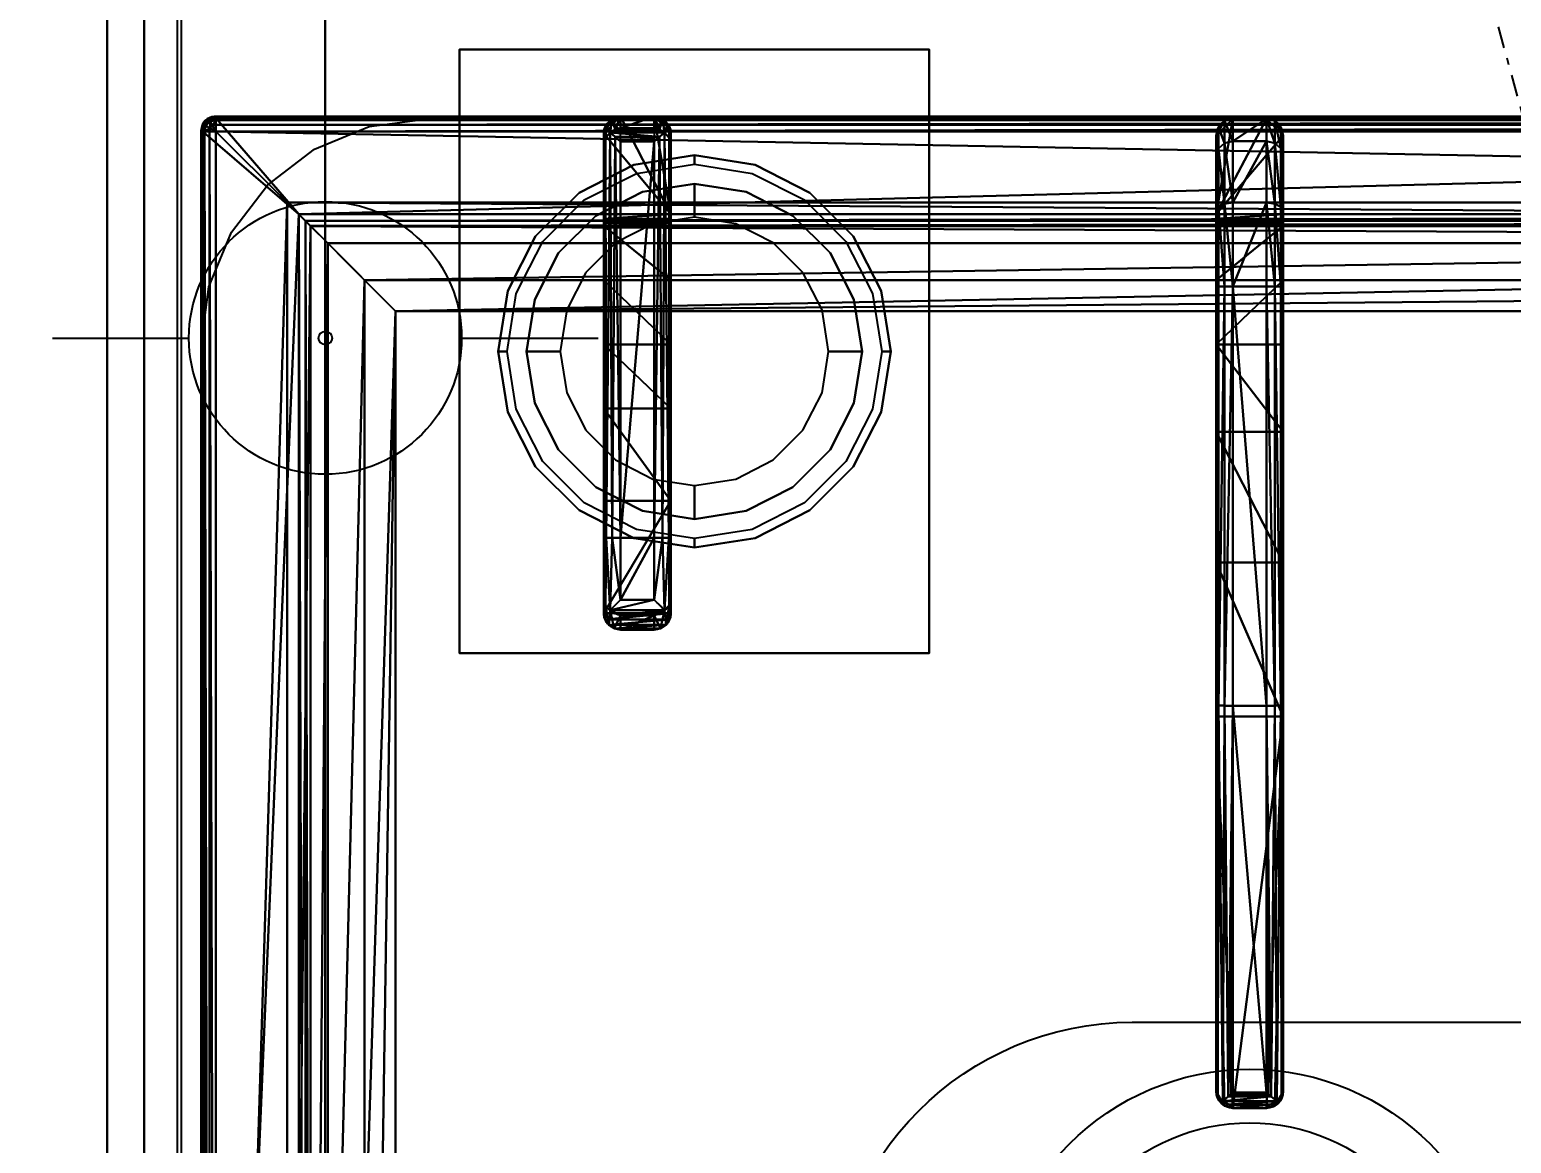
# Model space of a CAD drawing. Header units: millimetres. Extents: x 45 to 25350, y 77 to 5059.
# Drawn here: x 22155.79 to 22177.87, y 3961.79 to 3978.39 of the extents above; entities that cross this region are included whole.
import ezdxf

# ---------------------------------------------------------------- set-up
doc = ezdxf.new("R2010")
doc.units = ezdxf.units.MM
doc.header["$LTSCALE"] = 5
doc.linetypes.add('TRATTO-PUNTO', pattern=[1, 0.5, -0.25, 0, -0.25])
for name, color, linetype in [('200-EquipBlack-3d', 250, 'Continuous'), ('200-EquipInternal-2d', 252, 'Continuous'), ('200-EquipSteel-3d', 9, 'Continuous'), ('250-Gas-2D', 50, 'Continuous')]:
    doc.layers.add(name, color=color, linetype=linetype)
doc.layers.add('200-InsPoint-3D', color=3, linetype='Continuous', plot=False)
doc.styles.add('SIMPLEX', font='simplex')

# ---------------------------------------------------------------- blocks, each defined once
blk = doc.blocks.new('ELECTROLUX-MC7-BODY1200X250')
at = {"layer": '200-EquipInternal-2d'}
blk.add_line((0, -80), (1200, -80), dxfattribs=at)
at = {"layer": '200-EquipSteel-3d'}
for points in [[(0, -102, 724), (0, -2, 724), (1200, -2, 724), (1200, -102, 724)], [(0, -69.5, 915), (0, -4.5, 915), (1200, -4.5, 915), (1200, -69.5, 915)], [(0, -75, 905.7), (0, -75, 909.5), (1200, -75, 909.5), (1200, -75, 905.7)], [(0, -655, 650), (0, -102, 650), (1200, -102, 650), (1200, -655, 650)], [(0, -102, 650), (1200, -102, 650), (1200, -102, 724), (0, -102, 724)]]:
    blk.add_3dface(points, dxfattribs=at)
for points, invisible_edges in [([(0, -71.6, 914.58), (0, -69.5, 915), (1200, -69.5, 915), (1200, -71.6, 914.58)], 8), ([(0, -73.39, 913.39), (0, -71.6, 914.58), (1200, -71.6, 914.58), (1200, -73.39, 913.39)], 10), ([(0, -74.58, 911.6), (0, -73.39, 913.39), (1200, -73.39, 913.39), (1200, -74.58, 911.6)], 10), ([(0, -75, 909.5), (0, -74.58, 911.6), (1200, -74.58, 911.6), (1200, -75, 909.5)], 2), ([(0, -75.45, 903.59), (0, -75, 905.7), (1200, -75, 905.7), (1200, -75.45, 903.59)], 8), ([(0, -76.64, 901.78), (0, -75.45, 903.59), (1200, -75.45, 903.59), (1200, -76.64, 901.78)], 10), ([(0, -78.4, 900.53), (0, -76.64, 901.78), (1200, -76.64, 901.78), (1200, -78.4, 900.53)], 10), ([(0, -80.5, 900), (0, -78.4, 900.53), (1200, -78.4, 900.53), (1200, -80.5, 900)], 2)]:
    blk.add_3dface(points, dxfattribs=dict(at, invisible_edges=invisible_edges))
blk = doc.blocks.new('ELECTROLUX-MC-BURNER6')
at = {"layer": '200-EquipInternal-2d'}
for radius in [38, 30]:
    blk.add_circle((0, 0), radius, dxfattribs=at)
blk = doc.blocks.new('ELECTROLUX-MC7-TOPFYERBRURNERS6')
at = {"layer": '200-EquipInternal-2d'}
for p, q in [((822, -83.5), (1178, -83.5)), ((1180, -651.5), (1180, -85.5)), ((1105.96, -143.5), (1108.09, -143.5)), ((1117.24, -143.5), (1108.09, -143.5)), ((1177.53, -143.5), (1117.24, -143.5)), ((1103.52, -146), (1103.52, -151)), ((1105.63, -146), (1103.52, -146)), ((1105.63, -151), (1105.63, -146)), ((1107.98, -146), (1107.98, -151)), ((1107.98, -146), (1117.19, -146)), ((1117.19, -146), (1178, -146)), ((1117.19, -151), (1117.19, -146)), ((1178, -151), (1178, -146)), ((1180, -151), (1180, -146)), ((1180, -151), (1180, -146)), ((1103.52, -151), (1105.63, -151)), ((1117.19, -151), (1107.98, -151)), ((1178, -151), (1117.19, -151)), ((1108.09, -153.5), (1105.96, -153.5)), ((1108.09, -153.5), (1117.24, -153.5)), ((1117.24, -153.5), (1177.53, -153.5)), ((1034.69, -234.75), (1035.11, -234.75)), ((1035.11, -234.75), (1092.24, -234.75)), ((1092.24, -234.75), (1154.69, -234.75)), ((1154.69, -237.25), (1154.69, -234.75)), ((1154.69, -234.75), (1177.19, -234.75)), ((1032.19, -237.25), (1032.19, -242.25)), ((1032.64, -237.25), (1032.19, -237.25)), ((1032.64, -237.25), (1032.64, -242.25)), ((1032.73, -236.66), (1032.73, -242.84)), ((1034.54, -237.25), (1034.54, -242.25)), ((1092.19, -237.25), (1034.54, -237.25)), ((1092.19, -237.25), (1092.19, -242.25)), ((1154.69, -237.25), (1092.19, -237.25)), ((1154.69, -237.25), (1154.69, -242.25)), ((1179.69, -237.25), (1154.69, -237.25)), ((1179.69, -237.25), (1179.69, -242.25)), ((1032.19, -242.25), (1032.64, -242.25)), ((1034.54, -242.25), (1092.19, -242.25)), ((1092.19, -242.25), (1154.69, -242.25)), ((1154.69, -244.75), (1154.69, -242.25)), ((1154.69, -242.25), (1179.69, -242.25)), ((1035.11, -244.75), (1034.69, -244.75)), ((1092.24, -244.75), (1035.11, -244.75)), ((1154.69, -244.75), (1092.24, -244.75)), ((1177.19, -244.75), (1154.69, -244.75))]:
    blk.add_line(p, q, dxfattribs=at)
blk.add_lwpolyline([(1151.02, -112.48), (848.98, -112.48), (848.98, -624.52), (1151.02, -624.52)], close=True, dxfattribs=at)
blk.add_lwpolyline([(955, -353.5), (955, -222.25, -1), (1045, -222.25), (1045, -353.5)], format="xyb", dxfattribs=at)
for centre, radius, start, end in [((1178, -85.5), 2, 0, 90), ((1177.19, -237.25), 2.5, 0, 90), ((1177.19, -242.25), 2.5, 270, 0)]:
    blk.add_arc(centre, radius, start, end, dxfattribs=at)
at = {"layer": '200-EquipInternal-2d', "extrusion": (0, 0, -1)}
for centre, major_axis, ratio, start_param, end_param in [((1108.09, -146), (0, 2.5), 0.84544, -0.894481, 0), ((1117.24, -146), (0, 2.5), 0.02182, 4.712389, 6.283185), ((1177.53, -146), (0, 2.5), 0.948965, 0, 0.895145), ((1108.09, -146), (1.92, 1.92), 0.8391, 4.014257, 4.690572), ((1108.09, -146), (-2.5, 2.5), 0.02182, 4.734206, 5.410521), ((1108.09, -151), (-1.92, 1.92), 0.8391, 4.734206, 5.410521), ((1108.09, -151), (2.5, 2.5), 0.02182, 4.014257, 4.690572), ((1117.24, -151), (0, 2.5), 0.02182, 3.141593, 4.712389), ((1108.09, -151), (0, 2.5), 0.84544, 3.141593, 4.036074), ((1177.53, -151), (0, 2.5), 0.948965, 2.246448, 3.141593), ((1034.69, -237.25), (-2.5, 0), 0.99863, 0, 1.570796), ((1035.11, -237.25), (0, 2.5), 0.951091, -0.914364, 0), ((1092.24, -237.25), (0, 2.5), 0.02182, -1.570796, 0), ((1036.11, -237.25), (3.47, 0), 0.720185, 3.141593, 3.380139), ((1034.69, -242.25), (-2.5, 0), 0.99863, 4.712389, 6.283185), ((1036.11, -242.25), (-3.47, 0), 0.720185, -0.238546, 0), ((1092.24, -242.25), (0, 2.5), 0.02182, 3.141593, 4.712389), ((1035.11, -242.25), (0, 2.5), 0.951091, 3.141593, 4.055957)]:
    blk.add_ellipse(centre, major_axis=major_axis, ratio=ratio, start_param=start_param, end_param=end_param, dxfattribs=at)
at = {"layer": '200-EquipInternal-2d'}
for points, knots in [([(1103.52, -146), (1103.52, -145.84), (1103.54, -145.68), (1103.6, -145.36), (1103.65, -145.2), (1103.77, -144.89), (1103.85, -144.74), (1104.03, -144.47), (1104.13, -144.34), (1104.35, -144.12), (1104.47, -144.02), (1104.74, -143.83), (1104.88, -143.75), (1105.18, -143.63), (1105.34, -143.58), (1105.65, -143.51), (1105.81, -143.5), (1105.96, -143.5)], [15.096253, 15.096253, 15.096253, 15.096253, 15.567018, 15.567018, 16.037783, 16.037783, 16.508548, 16.508548, 16.979314, 16.979314, 17.45135, 17.45135, 17.923386, 17.923386, 18.395422, 18.395422, 18.867458, 18.867458, 18.867458, 18.867458]), ([(1178, -146), (1178.13, -145.86), (1178.26, -145.71), (1178.53, -145.41), (1178.67, -145.25), (1179.01, -144.87), (1179.21, -144.64), (1179.38, -144.44)], [0, 0, 0, 0, 0.576945, 0.576945, 1.153889, 1.153889, 2.068716, 2.068716, 2.068716, 2.068716]), ([(1179.38, -144.44), (1179.55, -144.64), (1179.69, -144.87), (1179.86, -145.25), (1179.91, -145.41), (1179.97, -145.71), (1179.99, -145.86), (1180, -146)], [11.858599, 11.858599, 11.858599, 11.858599, 12.773425, 12.773425, 13.35037, 13.35037, 13.927314, 13.927314, 13.927314, 13.927314]), ([(1105.96, -153.5), (1105.81, -153.5), (1105.65, -153.49), (1105.34, -153.42), (1105.18, -153.37), (1104.88, -153.25), (1104.74, -153.17), (1104.47, -152.98), (1104.35, -152.88), (1104.13, -152.66), (1104.03, -152.53), (1103.85, -152.26), (1103.77, -152.11), (1103.65, -151.8), (1103.6, -151.64), (1103.54, -151.32), (1103.52, -151.16), (1103.52, -151)], [3.776921, 3.776921, 3.776921, 3.776921, 4.248957, 4.248957, 4.720993, 4.720993, 5.193029, 5.193029, 5.665065, 5.665065, 6.135831, 6.135831, 6.606596, 6.606596, 7.077361, 7.077361, 7.548126, 7.548126, 7.548126, 7.548126]), ([(1179.38, -152.56), (1179.21, -152.36), (1179.01, -152.13), (1178.67, -151.75), (1178.53, -151.59), (1178.26, -151.29), (1178.13, -151.14), (1178, -151)], [11.858599, 11.858599, 11.858599, 11.858599, 12.773425, 12.773425, 13.35037, 13.35037, 13.927314, 13.927314, 13.927314, 13.927314]), ([(1180, -151), (1179.99, -151.14), (1179.97, -151.29), (1179.91, -151.59), (1179.86, -151.75), (1179.69, -152.13), (1179.55, -152.36), (1179.38, -152.56)], [0, 0, 0, 0, 0.576945, 0.576945, 1.153889, 1.153889, 2.068716, 2.068716, 2.068716, 2.068716]), ([(1033.22, -235.72), (1033.07, -235.92), (1032.94, -236.13), (1032.8, -236.45), (1032.76, -236.56), (1032.73, -236.66)], [11.917214, 11.917214, 11.917214, 11.917214, 12.775852, 12.775852, 13.165698, 13.165698, 13.165698, 13.165698]), ([(1034.54, -237.25), (1034.54, -237.25), (1034.54, -237.25), (1034.54, -237.25), (1034.54, -237.25), (1034.54, -237.25), (1034.54, -237.25), (1034.54, -237.24), (1034.54, -237.24), (1034.54, -237.24), (1034.53, -237.24), (1034.53, -237.23), (1034.53, -237.23), (1034.51, -237.21), (1034.5, -237.2), (1034.48, -237.18), (1034.46, -237.16), (1034.41, -237.09), (1034.37, -237.05), (1034.25, -236.91), (1034.15, -236.81), (1033.97, -236.6), (1033.87, -236.49), (1033.68, -236.27), (1033.59, -236.16), (1033.41, -235.94), (1033.31, -235.83), (1033.22, -235.72)], [8.18857, 8.18857, 8.18857, 8.18857, 8.190334, 8.190334, 8.192098, 8.192098, 8.195626, 8.195626, 8.202682, 8.202682, 8.216794, 8.216794, 8.245018, 8.245018, 8.301466, 8.301466, 8.414361, 8.414361, 8.640152, 8.640152, 9.091733, 9.091733, 9.543315, 9.543315, 9.994896, 9.994896, 10.458359, 10.458359, 10.458359, 10.458359]), ([(1032.73, -242.84), (1032.76, -242.94), (1032.8, -243.04), (1032.94, -243.37), (1033.07, -243.58), (1033.22, -243.78)], [0.764042, 0.764042, 0.764042, 0.764042, 1.153889, 1.153889, 2.012527, 2.012527, 2.012527, 2.012527]), ([(1033.22, -243.78), (1033.31, -243.67), (1033.41, -243.56), (1033.59, -243.34), (1033.68, -243.23), (1033.87, -243.01), (1033.97, -242.9), (1034.15, -242.69), (1034.25, -242.59), (1034.37, -242.45), (1034.41, -242.4), (1034.46, -242.34), (1034.48, -242.32), (1034.5, -242.3), (1034.51, -242.29), (1034.53, -242.27), (1034.53, -242.27), (1034.53, -242.26), (1034.54, -242.26), (1034.54, -242.26), (1034.54, -242.26), (1034.54, -242.25), (1034.54, -242.25), (1034.54, -242.25), (1034.54, -242.25), (1034.54, -242.25), (1034.54, -242.25), (1034.54, -242.25)], [5.918265, 5.918265, 5.918265, 5.918265, 6.381728, 6.381728, 6.833309, 6.833309, 7.284891, 7.284891, 7.736472, 7.736472, 7.962263, 7.962263, 8.075158, 8.075158, 8.131606, 8.131606, 8.15983, 8.15983, 8.173942, 8.173942, 8.180998, 8.180998, 8.184526, 8.184526, 8.18629, 8.18629, 8.188054, 8.188054, 8.188054, 8.188054])]:
    blk.add_open_spline(points, degree=3, knots=knots, dxfattribs=at)
at = {"layer": '200-EquipSteel-3d'}
for points, invisible_edges in [([(800, -80.5, 900), (854.11, -83.5, 900), (1145.9, -83.5, 900), (1200, -80.5, 900)], 5), ([(1145.9, -83.5, 900), (1154.63, -84.65, 900), (1200, -80.5, 900)], 10), ([(1154.63, -84.65, 900), (1162.78, -88.02, 900), (1200, -80.5, 900)], 10), ([(1162.78, -88.02, 900), (1169.77, -93.39, 900), (1200, -80.5, 900)], 10), ([(1169.77, -93.39, 900), (1175.14, -100.38, 900), (1200, -80.5, 900)], 10), ([(1175.14, -100.38, 900), (1178.51, -108.53, 900), (1200, -80.5, 900)], 10), ([(1178.51, -108.53, 900), (1179.66, -117.26, 900), (1200, -80.5, 900)], 10), ([(1200, -80.5, 900), (1179.66, -117.26, 900), (1179.66, -619.74, 900), (1200, -655, 900)], 5)]:
    blk.add_3dface(points, dxfattribs=dict(at, invisible_edges=invisible_edges))
at = {"layer": '200-EquipBlack-3d'}
mesh = blk.add_polyface(dxfattribs=at)
corners = [(1179.78, -85.71, 904.1), (1180, -85.5, 900), (1179.52, -84.72, 904.14), (1179.73, -84.5, 900), (1178, -83.5, 900), (1178.78, -83.98, 904.14), (1179, -83.77, 900), (1177.79, -83.72, 904.1), (1179.48, -85.71, 905.06), (1179.29, -84.85, 905), (1178.65, -85.21, 905.73), (1178.76, -85.71, 905.75), (1178.65, -84.21, 905), (1177.79, -84.02, 905.06), (1178.29, -84.85, 905.73), (1177.79, -84.74, 905.75), (1177.79, -85.71, 906), (822.21, -85.71, 906), (822.21, -84.74, 905.75), (822.21, -84.02, 905.06), (822.21, -83.72, 904.1), (822, -83.5, 900), (1165.45, -638.95, 900), (822, -653.5, 900), (834.55, -638.95, 900), (1165.45, -98.05, 900), (1180, -651.5, 900), (834.55, -98.05, 900), (820, -85.5, 900), (821, -83.77, 900), (1179.73, -652.5, 900), (1179, -653.23, 900), (1178, -653.5, 900), (820, -651.5, 900), (820.27, -652.5, 900), (821, -653.23, 900), (820.27, -84.5, 900), (821.22, -83.98, 904.14), (820.48, -84.72, 904.14), (820.22, -85.71, 904.1), (821.35, -84.21, 905), (821.71, -84.85, 905.73), (820.71, -84.85, 905), (820.52, -85.71, 905.06), (821.35, -85.21, 905.73), (821.24, -85.71, 905.75), (822.21, -651.29, 906), (821.24, -651.29, 905.75), (820.52, -651.29, 905.06), (820.22, -651.29, 904.1), (820.48, -652.28, 904.14), (821.22, -653.02, 904.14), (822.21, -653.28, 904.1), (820.71, -652.15, 905), (821.35, -651.79, 905.73), (821.35, -652.79, 905), (822.21, -652.98, 905.06), (821.71, -652.15, 905.73), (822.21, -652.26, 905.75), (835.55, -637.95, 899.73), (835.55, -99.05, 899.73), (836.28, -99.78, 899), (836.28, -637.22, 899), (838.88, -634.62, 902.5), (838.88, -102.38, 902.5), (836.31, -637.19, 905.06), (836.31, -99.81, 905.06), (832.81, -96.31, 906), (832.81, -640.69, 906), (848.98, -624.52, 885), (848.98, -112.48, 885), (844.36, -107.86, 885), (844.36, -629.14, 885), (1177.79, -653.28, 904.1), (1177.79, -652.98, 905.06), (1177.79, -651.29, 906), (1177.79, -652.26, 905.75), (1163.72, -637.22, 899), (1164.45, -637.95, 899.73), (1164.45, -99.05, 899.73), (1163.72, -99.78, 899), (1167.19, -640.69, 906), (1167.19, -96.31, 906), (1178.78, -653.02, 904.14), (1179.52, -652.28, 904.14), (1179.78, -651.29, 904.1), (1178.65, -652.79, 905), (1178.29, -652.15, 905.73), (1179.29, -652.15, 905), (1179.48, -651.29, 905.06), (1178.65, -651.79, 905.73), (1178.76, -651.29, 905.75), (1161.12, -634.62, 902.5), (1151.02, -624.52, 885), (1163.69, -637.19, 905.06), (1155.64, -629.14, 885), (1155.64, -107.86, 885), (1151.02, -112.48, 885), (1161.12, -102.38, 902.5), (1163.69, -99.81, 905.06)]
mesh.append_faces([[corners[k] for k in face] for face in [(16, 10, 14), (17, 41, 44), (46, 54, 57), (75, 87, 90)]])
mesh.append_faces([[corners[k] for k in face] for face in [(4, 5, 6), (8, 10, 11), (16, 11, 10), (15, 16, 14), (7, 19, 13), (13, 18, 15), (28, 38, 36), (19, 41, 18), (17, 18, 41), (45, 17, 44), (39, 48, 43), (43, 47, 45), (23, 51, 35), (48, 54, 47), (46, 47, 54), (58, 46, 57), (52, 74, 56), (76, 56, 74), (26, 84, 30), (74, 87, 76), (85, 88, 84), (88, 87, 86), (75, 76, 87), (91, 75, 90), (85, 8, 89), (11, 89, 8)]], dxfattribs={"vtx0": -1})
mesh.append_faces([[corners[k] for k in face] for face in [(16, 15, 17), (22, 23, 24), (25, 26, 22), (27, 21, 25), (21, 28, 29), (6, 1, 4), (4, 25, 21), (24, 28, 27), (35, 33, 23), (26, 25, 1), (23, 22, 32), (17, 45, 46), (75, 81, 46), (81, 16, 82), (46, 67, 17), (17, 82, 16), (93, 72, 69), (72, 93, 95), (70, 71, 97), (97, 95, 93)]], dxfattribs={"vtx0": -1, "vtx1": -1})
mesh.append_faces([[corners[k] for k in face] for face in [(21, 27, 28), (4, 1, 25), (26, 32, 22), (24, 23, 33)]], dxfattribs={"vtx0": -1, "vtx1": -1, "vtx2": -1})
mesh.append_faces([[corners[k] for k in face] for face in [(17, 15, 18), (24, 33, 28), (46, 45, 47), (75, 58, 76), (16, 91, 11)]], dxfattribs={"vtx0": -1, "vtx2": -1})
mesh.append_faces([[corners[k] for k in face] for face in [(0, 1, 2), (5, 2, 6), (8, 0, 9), (5, 12, 2), (5, 7, 12), (12, 13, 14), (12, 14, 9), (2, 9, 0), (10, 9, 14), (19, 18, 13), (4, 21, 7), (30, 31, 26), (34, 33, 35), (20, 21, 37), (38, 37, 36), (19, 20, 40), (38, 42, 37), (38, 39, 42), (42, 43, 44), (42, 44, 40), (37, 40, 20), (41, 40, 44), (48, 47, 43), (28, 33, 39), (49, 33, 50), (51, 50, 35), (48, 49, 53), (51, 55, 50), (51, 52, 55), (55, 56, 57), (55, 57, 53), (50, 53, 49), (54, 53, 57), (24, 27, 59), (61, 62, 60), (63, 64, 65), (67, 68, 66), (69, 70, 63), (61, 71, 62), (73, 74, 52), (58, 56, 76), (32, 73, 23), (62, 77, 59), (22, 24, 78), (27, 25, 60), (80, 61, 79), (73, 32, 83), (84, 83, 30), (74, 73, 86), (88, 89, 90), (88, 86, 84), (83, 84, 86), (92, 93, 63), (68, 81, 65), (92, 63, 94), (72, 95, 62), (95, 96, 77), (98, 97, 92), (81, 82, 94), (98, 92, 99), (77, 80, 78), (25, 22, 79), (0, 8, 85), (91, 89, 11), (80, 96, 61), (70, 97, 64), (64, 98, 66), (82, 67, 99), (1, 0, 26)]], dxfattribs={"vtx1": -1})
mesh.append_faces([[corners[k] for k in face] for face in [(31, 32, 26), (75, 46, 58), (75, 16, 81), (81, 68, 46), (68, 67, 46), (67, 82, 17), (70, 69, 71), (72, 71, 69), (71, 96, 97), (96, 95, 97), (16, 75, 91)]], dxfattribs={"vtx1": -1, "vtx2": -1})
mesh.append_faces([[corners[k] for k in face] for face in [(1, 3, 2), (4, 7, 5), (2, 3, 6), (8, 9, 10), (7, 13, 12), (12, 9, 2), (13, 15, 14), (7, 20, 19), (21, 20, 7), (6, 3, 1), (28, 36, 29), (21, 29, 37), (28, 39, 38), (37, 29, 36), (19, 40, 41), (39, 43, 42), (42, 40, 37), (43, 45, 44), (39, 49, 48), (33, 49, 39), (33, 34, 50), (23, 52, 51), (50, 34, 35), (48, 53, 54), (52, 56, 55), (55, 53, 50), (56, 58, 57), (27, 60, 59), (62, 59, 60), (64, 66, 65), (68, 65, 66), (70, 64, 63), (71, 72, 62), (73, 52, 23), (77, 78, 59), (24, 59, 78), (25, 79, 60), (61, 60, 79), (32, 31, 83), (26, 85, 84), (83, 31, 30), (74, 86, 87), (73, 83, 86), (85, 89, 88), (88, 90, 87), (89, 91, 90), (93, 69, 63), (81, 94, 65), (63, 65, 94), (95, 77, 62), (96, 80, 77), (97, 93, 92), (82, 99, 94), (92, 94, 99), (80, 79, 78), (22, 78, 79), (96, 71, 61), (97, 98, 64), (98, 99, 66), (67, 66, 99), (0, 85, 26)]], dxfattribs={"vtx2": -1})
mesh = blk.add_polyface(dxfattribs=at)
corners = [(1107.98, -151, 934.6), (1106.44, -144.44, 933.98), (1106.44, -152.56, 933.98), (1107.98, -146, 934.6), (1105.63, -146, 932.53), (1105.63, -151, 932.53), (1103.71, -151.96, 920.55), (1103.52, -151, 920.59), (1104.24, -152.77, 920.43), (1107.18, -153.25, 933.14), (1105.96, -153.5, 920), (1108.09, -153.5, 932.1), (1105.03, -153.31, 920.24), (1103.52, -146, 920.59), (1103.71, -145.04, 920.55), (1107.18, -143.75, 933.14), (1104.24, -144.23, 920.43), (1105.03, -143.69, 920.24), (1105.96, -143.5, 920), (1108.09, -143.5, 932.1), (1117.24, -153.5, 932.5), (1122.73, -153.5, 912.68), (1175.79, -153.5, 932.5), (1146.02, -153.5, 885), (1163.72, -153.5, 899), (1136.51, -153.5, 900.63), (1155.64, -153.5, 885), (1164.17, -153.5, 899.53), (1164.77, -153.5, 899.88), (1177.5, -153.5, 900), (1165.45, -153.5, 900), (1122.73, -143.5, 912.68), (1146.02, -143.5, 885), (1136.51, -143.5, 900.63), (1117.24, -143.5, 932.5), (1177.5, -143.5, 900), (1165.45, -143.5, 900), (1175.79, -143.5, 932.5), (1164.77, -143.5, 899.88), (1164.17, -143.5, 899.53), (1155.64, -143.5, 885), (1163.72, -143.5, 899), (1178.27, -146, 933.1), (1180, -146, 900), (1178.1, -145.2, 933.81), (1178.75, -143.83, 900), (1177.64, -144.44, 934.45), (1179.66, -144.75, 900), (1176.82, -143.75, 933.58), (1180, -151, 900), (1178.27, -151, 933.1), (1179.66, -152.25, 900), (1178.75, -153.17, 900), (1117.19, -144.75, 934.67), (1117.19, -146, 935), (1117.21, -143.83, 933.75), (1176.98, -145.2, 934.87), (1176.27, -146, 935), (1117.19, -151, 935), (1176.27, -151, 935), (1177.64, -152.56, 934.45), (1176.98, -151.8, 934.87), (1178.1, -151.8, 933.81), (1176.82, -153.25, 933.58), (1117.21, -153.17, 933.75), (1117.19, -152.25, 934.67)]
mesh.append_faces([[corners[k] for k in face] for face in [(5, 6, 2), (5, 7, 6), (6, 8, 2), (13, 4, 14), (16, 14, 1), (1, 14, 4), (42, 43, 44), (45, 46, 47), (46, 45, 48), (46, 44, 47), (44, 43, 47), (1, 55, 15), (48, 55, 46), (46, 53, 56), (57, 56, 54), (50, 62, 49), (49, 62, 51), (63, 52, 60), (52, 51, 60), (60, 51, 62), (61, 65, 60), (59, 58, 61), (60, 64, 63), (9, 64, 2)]])
mesh.append_faces([[corners[k] for k in face] for face in [(0, 1, 2), (15, 16, 1), (16, 15, 17), (19, 17, 15), (32, 25, 33), (35, 48, 45), (35, 30, 36), (3, 53, 1), (53, 55, 1), (55, 53, 46), (58, 65, 61), (65, 64, 60), (64, 65, 2), (65, 0, 2)]], dxfattribs={"vtx0": -1})
mesh.append_faces([[corners[k] for k in face] for face in [(20, 21, 22), (23, 24, 25), (25, 22, 21), (30, 22, 28), (12, 17, 10), (17, 12, 16), (6, 14, 8), (8, 16, 12), (18, 34, 31), (37, 31, 34), (51, 29, 49), (49, 30, 43)]], dxfattribs={"vtx0": -1, "vtx1": -1})
mesh.append_faces([[corners[k] for k in face] for face in [(25, 28, 22), (37, 38, 33), (35, 43, 30)]], dxfattribs={"vtx0": -1, "vtx1": -1, "vtx2": -1})
mesh.append_faces([[corners[k] for k in face] for face in [(37, 33, 31), (33, 39, 41), (34, 15, 55), (34, 55, 48), (58, 54, 3), (54, 58, 59), (20, 63, 64), (20, 64, 9)]], dxfattribs={"vtx0": -1, "vtx2": -1})
mesh.append_faces([[corners[k] for k in face] for face in [(1, 4, 2), (2, 8, 9), (10, 11, 12), (12, 9, 8), (4, 13, 5), (18, 17, 19), (11, 10, 20), (29, 22, 30), (7, 13, 6), (10, 18, 21), (25, 21, 33), (19, 34, 18), (35, 36, 37), (40, 32, 41), (37, 48, 35), (43, 42, 49), (45, 47, 35), (19, 15, 34), (37, 34, 48), (0, 58, 3), (57, 54, 59), (42, 44, 50), (46, 60, 44), (60, 46, 61), (59, 61, 57), (62, 50, 44), (22, 29, 63), (22, 63, 20), (11, 20, 9), (26, 23, 40), (24, 26, 41), (36, 30, 38), (24, 41, 27), (39, 38, 27)]], dxfattribs={"vtx1": -1})
mesh.append_faces([[corners[k] for k in face] for face in [(10, 21, 20), (24, 27, 25), (27, 28, 25), (13, 14, 6), (14, 16, 8), (36, 38, 37), (38, 39, 33), (32, 33, 41), (47, 43, 35), (29, 30, 49), (3, 54, 53), (58, 0, 65)]], dxfattribs={"vtx1": -1, "vtx2": -1})
mesh.append_faces([[corners[k] for k in face] for face in [(0, 3, 1), (4, 5, 2), (11, 9, 12), (13, 7, 5), (23, 26, 24), (17, 18, 10), (18, 31, 21), (32, 23, 25), (21, 31, 33), (42, 50, 49), (51, 52, 29), (54, 56, 53), (46, 56, 61), (60, 62, 44), (61, 56, 57), (29, 52, 63), (23, 32, 40), (26, 40, 41), (30, 28, 38), (41, 39, 27), (38, 28, 27)]], dxfattribs={"vtx2": -1})
mesh = blk.add_polyface(dxfattribs=at)
corners = [(1034.06, -235.01, 931.06), (1033.44, -235.08, 922), (1033.22, -235.72, 931.91), (1035.11, -234.75, 930.01), (1034.69, -234.75, 922), (1032.52, -236, 922), (1032.73, -236.66, 931.11), (1032.64, -237.25, 930.59), (1032.64, -237.1, 930.62), (1032.19, -237.25, 922), (1032.66, -236.95, 930.72), (1090.6, -234.75, 922), (1090.6, -244.75, 922), (1034.69, -244.75, 922), (1032.52, -243.5, 922), (1033.44, -244.41, 922), (1032.19, -242.25, 922), (1092.24, -234.75, 932.5), (1113.55, -234.75, 917.44), (1154.69, -234.75, 932.5), (1165.94, -234.75, 929.49), (1174.17, -234.75, 921.25), (1177.19, -234.75, 900), (1165.45, -234.75, 900), (1177.19, -234.75, 910), (1133.01, -234.75, 904.45), (1164.77, -234.75, 899.88), (1164.17, -234.75, 899.53), (1155.64, -234.75, 885), (1146.02, -234.75, 885), (1163.72, -234.75, 899), (1092.21, -235.08, 933.75), (1033.92, -236.54, 932.35), (1092.19, -236, 934.67), (1092.19, -237.25, 935), (1034.26, -236.93, 932.45), (1034.42, -237.1, 932.47), (1034.48, -237.18, 932.48), (1034.52, -237.22, 932.48), (1034.54, -237.25, 932.48), (1154.69, -235.08, 933.75), (1166.56, -235.08, 930.57), (1154.69, -237.25, 935), (1167.02, -236, 931.36), (1154.69, -236, 934.67), (1167.19, -237.25, 931.65), (1176.05, -236, 922.33), (1175.25, -235.08, 921.87), (1179.69, -237.25, 910), (1179.35, -236, 910), (1176.34, -237.25, 922.5), (1178.44, -235.08, 910), (1179.69, -237.25, 900), (1179.35, -236, 900), (1178.44, -235.08, 900), (1033.22, -243.78, 931.91), (1032.73, -242.84, 931.11), (1033.92, -242.96, 932.35), (1034.26, -242.57, 932.45), (1034.42, -242.4, 932.47), (1034.48, -242.32, 932.48), (1034.54, -242.26, 932.48), (1032.64, -242.25, 930.59), (1032.64, -242.4, 930.62), (1032.66, -242.55, 930.72), (1034.06, -244.49, 931.06), (1035.11, -244.75, 930.01), (1092.24, -244.75, 932.5), (1133.01, -244.75, 904.45), (1177.19, -244.75, 910), (1113.55, -244.75, 917.44), (1146.02, -244.75, 885), (1163.72, -244.75, 899), (1155.64, -244.75, 885), (1164.17, -244.75, 899.53), (1164.77, -244.75, 899.88), (1165.45, -244.75, 900), (1177.19, -244.75, 900), (1174.17, -244.75, 921.25), (1165.94, -244.75, 929.49), (1154.69, -244.75, 932.5), (1178.44, -244.41, 910), (1175.25, -244.41, 921.87), (1179.69, -242.25, 910), (1176.05, -243.5, 922.33), (1179.35, -243.5, 910), (1176.34, -242.25, 922.5), (1167.02, -243.5, 931.36), (1166.56, -244.41, 930.57), (1154.69, -242.25, 935), (1154.69, -243.5, 934.67), (1167.19, -242.25, 931.65), (1154.69, -244.41, 933.75), (1178.44, -244.41, 900), (1179.69, -242.25, 900), (1179.35, -243.5, 900), (1092.21, -244.41, 933.75), (1092.19, -243.5, 934.67), (1092.19, -242.25, 935)]
mesh.append_faces([[corners[k] for k in face] for face in [(0, 1, 2), (1, 5, 2), (2, 5, 6), (32, 33, 2), (2, 31, 0), (56, 14, 55), (65, 55, 15), (15, 55, 14), (65, 96, 55), (55, 97, 57)]])
mesh.append_faces([[corners[k] for k in face] for face in [(9, 6, 5), (33, 31, 2), (20, 40, 41), (42, 43, 44), (43, 47, 41), (50, 49, 46), (51, 46, 49), (48, 53, 49), (22, 51, 54), (54, 49, 53), (6, 55, 2), (13, 65, 15), (78, 81, 82), (83, 84, 85), (84, 88, 82), (91, 90, 87), (92, 87, 90), (94, 85, 95), (95, 81, 93), (83, 50, 86), (42, 91, 45), (45, 86, 50), (96, 97, 55), (89, 97, 90), (90, 96, 92), (29, 68, 25), (12, 18, 70), (70, 25, 68)]], dxfattribs={"vtx0": -1})
mesh.append_faces([[corners[k] for k in face] for face in [(5, 11, 9), (13, 14, 12), (11, 17, 18), (24, 18, 21), (30, 25, 27), (19, 40, 20), (56, 10, 64), (7, 9, 62), (66, 12, 67), (68, 69, 70), (71, 72, 68), (70, 67, 12), (69, 81, 78), (22, 52, 23), (95, 77, 94), (80, 92, 67), (97, 96, 90), (34, 98, 42)]], dxfattribs={"vtx0": -1, "vtx1": -1})
mesh.append_faces([[corners[k] for k in face] for face in [(24, 23, 25), (36, 37, 34), (37, 38, 34), (38, 39, 34), (60, 37, 59), (37, 60, 38), (38, 61, 39), (61, 38, 60), (37, 36, 59), (62, 64, 10), (69, 68, 76), (23, 94, 77), (61, 60, 98), (60, 59, 98), (39, 61, 34), (61, 98, 34)]], dxfattribs={"vtx0": -1, "vtx1": -1, "vtx2": -1})
mesh.append_faces([[corners[k] for k in face] for face in [(24, 25, 18), (17, 0, 31), (24, 47, 51), (17, 31, 40), (80, 88, 92), (69, 93, 81), (67, 96, 65), (98, 57, 97), (67, 92, 96)]], dxfattribs={"vtx0": -1, "vtx2": -1})
mesh.append_faces([[corners[k] for k in face] for face in [(0, 3, 1), (10, 6, 9), (1, 4, 5), (4, 3, 11), (22, 23, 24), (28, 29, 30), (3, 0, 17), (35, 36, 34), (20, 41, 21), (43, 45, 46), (43, 41, 44), (48, 49, 50), (50, 46, 45), (47, 21, 41), (40, 44, 41), (40, 31, 44), (52, 53, 48), (51, 49, 54), (55, 57, 2), (58, 35, 57), (58, 59, 35), (32, 2, 57), (6, 10, 56), (8, 7, 10), (63, 64, 62), (14, 56, 16), (64, 63, 16), (13, 12, 66), (77, 69, 76), (78, 82, 79), (84, 86, 87), (84, 82, 85), (89, 90, 91), (91, 87, 86), (88, 79, 82), (81, 85, 82), (77, 93, 69), (85, 81, 95), (48, 50, 83), (91, 86, 45), (52, 48, 94), (54, 53, 22), (76, 23, 77), (66, 67, 65), (58, 57, 98), (71, 68, 29), (18, 25, 70), (71, 29, 73), (73, 28, 72), (23, 76, 26), (72, 30, 74), (27, 26, 74)]], dxfattribs={"vtx1": -1})
mesh.append_faces([[corners[k] for k in face] for face in [(7, 8, 9), (4, 11, 5), (11, 12, 9), (14, 16, 12), (16, 9, 12), (3, 17, 11), (17, 19, 18), (19, 20, 18), (20, 21, 18), (23, 26, 25), (26, 27, 25), (29, 25, 30), (33, 32, 34), (34, 42, 33), (33, 44, 31), (19, 17, 40), (22, 24, 51), (36, 35, 59), (7, 62, 10), (9, 16, 62), (63, 62, 16), (72, 74, 68), (74, 75, 68), (75, 76, 68), (69, 78, 70), (78, 79, 70), (79, 80, 70), (80, 67, 70), (53, 52, 22), (52, 94, 23), (89, 98, 97)]], dxfattribs={"vtx1": -1, "vtx2": -1})
mesh.append_faces([[corners[k] for k in face] for face in [(3, 4, 1), (8, 10, 9), (13, 15, 14), (32, 35, 34), (42, 45, 43), (43, 46, 47), (24, 21, 47), (51, 47, 46), (42, 44, 33), (6, 56, 55), (35, 32, 57), (13, 66, 65), (56, 64, 16), (71, 73, 72), (83, 86, 84), (84, 87, 88), (80, 79, 88), (92, 88, 87), (94, 83, 85), (42, 89, 91), (48, 83, 94), (95, 93, 77), (59, 58, 98), (98, 89, 42), (12, 11, 18), (29, 28, 73), (28, 30, 72), (76, 75, 26), (30, 27, 74), (26, 75, 74)]], dxfattribs={"vtx2": -1})
blk = doc.blocks.new('E7GCGL6C00')
for name, p in [('ELECTROLUX-MC7-BODY1200X250', (0, 0)), ('ELECTROLUX-MC7-TOPFYERBRURNERS6', (0, 0)), ('ELECTROLUX-MC-BURNER6', (1000, -239.75))]:
    blk.add_blockref(name, p)
blk = doc.blocks.new('GCON')
at = {"layer": '200-InsPoint-3D'}
blk.add_point((0, 0), dxfattribs=at)
at = {"layer": '250-Gas-2D'}
for p, q in [((0, 40.64), (0, 20.32)), ((-40.64, 0), (-20.32, 0)), ((20.32, 0), (40.64, 0)), ((0, -20.32), (0, -40.64))]:
    blk.add_line(p, q, dxfattribs=at)
for radius in [20.32, 1]:
    blk.add_circle((0, 0), radius, dxfattribs=at)
at = {"layer": '250-Gas-2D', "style": 'SIMPLEX', "flags": 8}
blk.add_attdef('G', (50.05, -40.64), '', height=81, dxfattribs=at)
blk = doc.blocks.new('PQ-MC-LEG200')
at = {"layer": '200-EquipSteel-3d'}
for points in [[(-45, -35, 198), (-45, 35, 198), (45, 35, 198), (45, -35, 198)], [(-45, -35, 200), (45, -35, 200), (45, 35, 200), (-45, 35, 200)], [(-45, 35, 198), (-45, 35, 200), (45, 35, 200), (45, 35, 198)], [(-45, -35, 198), (-45, -35, 200), (-45, 35, 200), (-45, 35, 198)], [(45, -35, 198), (45, 35, 198), (45, 35, 200), (45, -35, 200)], [(-45, -35, 198), (45, -35, 198), (45, -35, 200), (-45, -35, 200)]]:
    blk.add_3dface(points, dxfattribs=at)
for points, invisible_edges in [([(-9.04, 27.82, 198), (-9.04, 27.82, 71), (0, 29.25, 71), (0, 29.25, 198)], 1), ([(-9.04, 27.82, 71), (-8.62, 26.54, 66), (0, 27.91, 66), (0, 29.25, 71)], 1), ([(0, 29.25, 198), (0, 29.25, 71), (9.04, 27.82, 71), (9.04, 27.82, 198)], 4), ([(0, 29.25, 71), (0, 27.91, 66), (8.62, 26.54, 66), (9.04, 27.82, 71)], 4), ([(-17.19, 23.66, 198), (-17.19, 23.66, 71), (-9.04, 27.82, 71), (-9.04, 27.82, 198)], 5), ([(-17.19, 23.66, 71), (-16.41, 22.58, 66), (-8.62, 26.54, 66), (-9.04, 27.82, 71)], 5), ([(9.04, 27.82, 71), (8.62, 26.54, 66), (16.41, 22.58, 66), (17.19, 23.66, 71)], 5), ([(9.04, 27.82, 198), (9.04, 27.82, 71), (17.19, 23.66, 71), (17.19, 23.66, 198)], 5), ([(0, 25, 66), (0, 25, 5), (-7.73, 23.78, 5), (-7.73, 23.78, 66)], 4), ([(0, 25, 5), (0, 23.54, 1.46), (-7.27, 22.38, 1.46), (-7.73, 23.78, 5)], 6), ([(7.73, 23.78, 66), (7.73, 23.78, 5), (0, 25, 5), (0, 25, 66)], 1), ([(7.73, 23.78, 5), (7.27, 22.38, 1.46), (0, 23.54, 1.46), (0, 25, 5)], 3), ([(-23.66, 17.19, 198), (-23.66, 17.19, 71), (-17.19, 23.66, 71), (-17.19, 23.66, 198)], 5), ([(-23.66, 17.19, 71), (-22.58, 16.41, 66), (-16.41, 22.58, 66), (-17.19, 23.66, 71)], 5), ([(-7.73, 23.78, 66), (-7.73, 23.78, 5), (-14.69, 20.23, 5), (-14.69, 20.23, 66)], 5), ([(-7.73, 23.78, 5), (-7.27, 22.38, 1.46), (-13.83, 19.04, 1.46), (-14.69, 20.23, 5)], 7), ([(-7.27, 22.38, 1.46), (-6.18, 19.02), (-11.76, 16.18), (-13.83, 19.04, 1.46)], 13), ([(0, 23.54, 1.46), (0, 20), (-6.18, 19.02), (-7.27, 22.38, 1.46)], 12), ([(7.27, 22.38, 1.46), (6.18, 19.02), (0, 20), (0, 23.54, 1.46)], 9), ([(13.83, 19.04, 1.46), (11.76, 16.18), (6.18, 19.02), (7.27, 22.38, 1.46)], 13), ([(14.69, 20.23, 5), (13.83, 19.04, 1.46), (7.27, 22.38, 1.46), (7.73, 23.78, 5)], 7), ([(14.69, 20.23, 66), (14.69, 20.23, 5), (7.73, 23.78, 5), (7.73, 23.78, 66)], 5), ([(17.19, 23.66, 71), (16.41, 22.58, 66), (22.58, 16.41, 66), (23.66, 17.19, 71)], 5), ([(17.19, 23.66, 198), (17.19, 23.66, 71), (23.66, 17.19, 71), (23.66, 17.19, 198)], 5), ([(-14.69, 20.23, 66), (-14.69, 20.23, 5), (-20.23, 14.69, 5), (-20.23, 14.69, 66)], 5), ([(-14.69, 20.23, 5), (-13.83, 19.04, 1.46), (-19.04, 13.83, 1.46), (-20.23, 14.69, 5)], 7), ([(20.23, 14.69, 5), (19.04, 13.83, 1.46), (13.83, 19.04, 1.46), (14.69, 20.23, 5)], 7), ([(20.23, 14.69, 66), (20.23, 14.69, 5), (14.69, 20.23, 5), (14.69, 20.23, 66)], 5), ([(-13.83, 19.04, 1.46), (-11.76, 16.18), (-16.18, 11.76), (-19.04, 13.83, 1.46)], 13), ([(19.04, 13.83, 1.46), (16.18, 11.76), (11.76, 16.18), (13.83, 19.04, 1.46)], 13), ([(-27.82, 9.04, 198), (-27.82, 9.04, 71), (-23.66, 17.19, 71), (-23.66, 17.19, 198)], 5), ([(-27.82, 9.04, 71), (-26.54, 8.62, 66), (-22.58, 16.41, 66), (-23.66, 17.19, 71)], 5), ([(23.66, 17.19, 71), (22.58, 16.41, 66), (26.54, 8.62, 66), (27.82, 9.04, 71)], 5), ([(23.66, 17.19, 198), (23.66, 17.19, 71), (27.82, 9.04, 71), (27.82, 9.04, 198)], 5), ([(-20.23, 14.69, 66), (-20.23, 14.69, 5), (-23.78, 7.73, 5), (-23.78, 7.73, 66)], 5), ([(-20.23, 14.69, 5), (-19.04, 13.83, 1.46), (-22.38, 7.27, 1.46), (-23.78, 7.73, 5)], 7), ([(-19.04, 13.83, 1.46), (-16.18, 11.76), (-19.02, 6.18), (-22.38, 7.27, 1.46)], 13), ([(22.38, 7.27, 1.46), (19.02, 6.18), (16.18, 11.76), (19.04, 13.83, 1.46)], 13), ([(23.78, 7.73, 5), (22.38, 7.27, 1.46), (19.04, 13.83, 1.46), (20.23, 14.69, 5)], 7), ([(23.78, 7.73, 66), (23.78, 7.73, 5), (20.23, 14.69, 5), (20.23, 14.69, 66)], 5), ([(-29.25, 0, 198), (-29.25, 0, 71), (-27.82, 9.04, 71), (-27.82, 9.04, 198)], 4), ([(-29.25, 0, 71), (-27.91, 0, 66), (-26.54, 8.62, 66), (-27.82, 9.04, 71)], 4), ([(27.82, 9.04, 71), (26.54, 8.62, 66), (27.91, 0, 66), (29.25, 0, 71)], 1), ([(27.82, 9.04, 198), (27.82, 9.04, 71), (29.25, 0, 71), (29.25, 0, 198)], 1), ([(-23.78, 7.73, 66), (-23.78, 7.73, 5), (-25, 0, 5), (-25, 0, 66)], 1), ([(-23.78, 7.73, 5), (-22.38, 7.27, 1.46), (-23.54, 0, 1.46), (-25, 0, 5)], 3), ([(-22.38, 7.27, 1.46), (-19.02, 6.18), (-20, 0), (-23.54, 0, 1.46)], 9), ([(23.54, 0, 1.46), (20, 0), (19.02, 6.18), (22.38, 7.27, 1.46)], 12), ([(25, 0, 5), (23.54, 0, 1.46), (22.38, 7.27, 1.46), (23.78, 7.73, 5)], 6), ([(25, 0, 66), (25, 0, 5), (23.78, 7.73, 5), (23.78, 7.73, 66)], 4), ([(-27.82, -9.04, 198), (-27.82, -9.04, 71), (-29.25, 0, 71), (-29.25, 0, 198)], 1), ([(-27.82, -9.04, 71), (-26.54, -8.62, 66), (-27.91, 0, 66), (-29.25, 0, 71)], 1), ([(-25, 0, 66), (-25, 0, 5), (-23.78, -7.73, 5), (-23.78, -7.73, 66)], 4), ([(-25, 0, 5), (-23.54, 0, 1.46), (-22.38, -7.27, 1.46), (-23.78, -7.73, 5)], 6), ([(-23.54, 0, 1.46), (-20, 0), (-19.02, -6.18), (-22.38, -7.27, 1.46)], 12), ([(22.38, -7.27, 1.46), (19.02, -6.18), (20, 0), (23.54, 0, 1.46)], 9), ([(23.78, -7.73, 5), (22.38, -7.27, 1.46), (23.54, 0, 1.46), (25, 0, 5)], 3), ([(23.78, -7.73, 66), (23.78, -7.73, 5), (25, 0, 5), (25, 0, 66)], 1), ([(29.25, 0, 71), (27.91, 0, 66), (26.54, -8.62, 66), (27.82, -9.04, 71)], 4), ([(29.25, 0, 198), (29.25, 0, 71), (27.82, -9.04, 71), (27.82, -9.04, 198)], 4), ([(-22.38, -7.27, 1.46), (-19.02, -6.18), (-16.18, -11.76), (-19.04, -13.83, 1.46)], 13), ([(19.04, -13.83, 1.46), (16.18, -11.76), (19.02, -6.18), (22.38, -7.27, 1.46)], 13), ([(-23.66, -17.19, 71), (-22.58, -16.41, 66), (-26.54, -8.62, 66), (-27.82, -9.04, 71)], 5), ([(-23.78, -7.73, 5), (-22.38, -7.27, 1.46), (-19.04, -13.83, 1.46), (-20.23, -14.69, 5)], 7), ([(-23.78, -7.73, 66), (-23.78, -7.73, 5), (-20.23, -14.69, 5), (-20.23, -14.69, 66)], 5), ([(20.23, -14.69, 5), (19.04, -13.83, 1.46), (22.38, -7.27, 1.46), (23.78, -7.73, 5)], 7), ([(20.23, -14.69, 66), (20.23, -14.69, 5), (23.78, -7.73, 5), (23.78, -7.73, 66)], 5), ([(27.82, -9.04, 71), (26.54, -8.62, 66), (22.58, -16.41, 66), (23.66, -17.19, 71)], 5), ([(-23.66, -17.19, 198), (-23.66, -17.19, 71), (-27.82, -9.04, 71), (-27.82, -9.04, 198)], 5), ([(27.82, -9.04, 198), (27.82, -9.04, 71), (23.66, -17.19, 71), (23.66, -17.19, 198)], 5), ([(-19.04, -13.83, 1.46), (-16.18, -11.76), (-11.76, -16.18), (-13.83, -19.04, 1.46)], 13), ([(13.83, -19.04, 1.46), (11.76, -16.18), (16.18, -11.76), (19.04, -13.83, 1.46)], 13), ([(-20.23, -14.69, 5), (-19.04, -13.83, 1.46), (-13.83, -19.04, 1.46), (-14.69, -20.23, 5)], 7), ([(-20.23, -14.69, 66), (-20.23, -14.69, 5), (-14.69, -20.23, 5), (-14.69, -20.23, 66)], 5), ([(14.69, -20.23, 5), (13.83, -19.04, 1.46), (19.04, -13.83, 1.46), (20.23, -14.69, 5)], 7), ([(14.69, -20.23, 66), (14.69, -20.23, 5), (20.23, -14.69, 5), (20.23, -14.69, 66)], 5), ([(-17.19, -23.66, 71), (-16.41, -22.58, 66), (-22.58, -16.41, 66), (-23.66, -17.19, 71)], 5), ([(-17.19, -23.66, 198), (-17.19, -23.66, 71), (-23.66, -17.19, 71), (-23.66, -17.19, 198)], 5), ([(-13.83, -19.04, 1.46), (-11.76, -16.18), (-6.18, -19.02), (-7.27, -22.38, 1.46)], 13), ([(7.27, -22.38, 1.46), (6.18, -19.02), (11.76, -16.18), (13.83, -19.04, 1.46)], 13), ([(23.66, -17.19, 71), (22.58, -16.41, 66), (16.41, -22.58, 66), (17.19, -23.66, 71)], 5), ([(23.66, -17.19, 198), (23.66, -17.19, 71), (17.19, -23.66, 71), (17.19, -23.66, 198)], 5), ([(-14.69, -20.23, 5), (-13.83, -19.04, 1.46), (-7.27, -22.38, 1.46), (-7.73, -23.78, 5)], 7), ([(-7.27, -22.38, 1.46), (-6.18, -19.02), (0, -20), (0, -23.54, 1.46)], 9), ([(0, -23.54, 1.46), (0, -20), (6.18, -19.02), (7.27, -22.38, 1.46)], 12), ([(7.73, -23.78, 5), (7.27, -22.38, 1.46), (13.83, -19.04, 1.46), (14.69, -20.23, 5)], 7), ([(-14.69, -20.23, 66), (-14.69, -20.23, 5), (-7.73, -23.78, 5), (-7.73, -23.78, 66)], 5), ([(7.73, -23.78, 66), (7.73, -23.78, 5), (14.69, -20.23, 5), (14.69, -20.23, 66)], 5), ([(-9.04, -27.82, 71), (-8.62, -26.54, 66), (-16.41, -22.58, 66), (-17.19, -23.66, 71)], 5), ([(-9.04, -27.82, 198), (-9.04, -27.82, 71), (-17.19, -23.66, 71), (-17.19, -23.66, 198)], 5), ([(-7.73, -23.78, 5), (-7.27, -22.38, 1.46), (0, -23.54, 1.46), (0, -25, 5)], 3), ([(-7.73, -23.78, 66), (-7.73, -23.78, 5), (0, -25, 5), (0, -25, 66)], 1), ([(0, -25, 5), (0, -23.54, 1.46), (7.27, -22.38, 1.46), (7.73, -23.78, 5)], 6), ([(0, -25, 66), (0, -25, 5), (7.73, -23.78, 5), (7.73, -23.78, 66)], 4), ([(17.19, -23.66, 71), (16.41, -22.58, 66), (8.62, -26.54, 66), (9.04, -27.82, 71)], 5), ([(17.19, -23.66, 198), (17.19, -23.66, 71), (9.04, -27.82, 71), (9.04, -27.82, 198)], 5), ([(0, -29.25, 71), (0, -27.91, 66), (-8.62, -26.54, 66), (-9.04, -27.82, 71)], 4), ([(0, -29.25, 198), (0, -29.25, 71), (-9.04, -27.82, 71), (-9.04, -27.82, 198)], 4), ([(9.04, -27.82, 71), (8.62, -26.54, 66), (0, -27.91, 66), (0, -29.25, 71)], 1), ([(9.04, -27.82, 198), (9.04, -27.82, 71), (0, -29.25, 71), (0, -29.25, 198)], 1)]:
    blk.add_3dface(points, dxfattribs=dict(at, invisible_edges=invisible_edges))
blk = doc.blocks.new('E7BAPP00RH')
at = {"layer": '200-EquipInternal-2d'}
blk.add_lwpolyline([(0, -102), (1600, -102), (1600, -655), (0, -655)], close=True, dxfattribs=at)
at = {"layer": '200-EquipSteel-3d'}
for points in [[(0, -102, 650), (1600, -102, 650), (1600, -655, 650), (0, -655, 650)], [(21, -102, 650), (1579, -102, 650), (1579, -102, 245), (21, -102, 245)], [(21, -102, 200), (1579, -102, 200), (1579, -102, 245), (21, -102, 245)], [(21, -655, 245), (1579, -655, 245), (1579, -102, 245), (21, -102, 245)], [(21, -655, 200), (1579, -655, 200), (1579, -102, 200), (21, -102, 200)], [(1579, -655, 605), (21, -655, 605), (21, -102, 605), (1579, -102, 605)]]:
    blk.add_3dface(points, dxfattribs=at)
blk.add_blockref('PQ-MC-LEG200', (1145, -157))
blk = doc.blocks.new('EP1124T')
at = {"layer": '200-EquipInternal-2d', "linetype": 'TRATTO-PUNTO'}
blk.add_line((0, -1100), (2400, 0), dxfattribs=at)
at = {"layer": '200-InsPoint-3D', "flags": 9}
blk.add_attdef('DISTANG', (0, 0), '', height=1, dxfattribs=at)

msp = doc.modelspace()

# ---------------------------------------------------------------- hatches: boundary and pattern name
at = {"ltscale": 0.5}
h = msp.add_hatch(dxfattribs=at)
h.set_pattern_fill('ANSI31', color=251, scale=30)
h.set_pattern_definition([(45, (24280.266, 18410.9967), (-2.6516504, 2.6516504), [])])
h.paths.add_polyline_path([(21763.422, 4094.474), (22023.384, 4098.963), (22023.021, 4119.96), (21730.1, 4114.902), (21721.79, 4595.08, -0.130845), (22999.271, 4233.912, -0.490921), (22999.351, 4233.948, -0.006684), (23000.203, 4268.186, 0.132238), (21691.262, 4625.367), (21711.964, 3429.136), (22159.106, 3170.979), (22174.106, 3196.96), (22030.234, 3280.024), (22097.77, 3397), (22270.975, 3297), (22270.985, 3297.017), (22281.975, 3316.053), (22090.583, 3426.553), (22020.057, 3425.335), (21775.094, 3421.105, -0.000011), (21771.021, 3655.54), (22030.982, 3660.029), (22030.618, 3681.026), (21770.657, 3676.536, -0.000019)])

# ---------------------------------------------------------------- block references
at = {"zscale": 0.1, "rotation": 90}
for name, p, xscale, yscale in [('EP1124T', (22149.998, 3679.097), 0.1666666666675383, 0.09999999999854481), ('E7BAPP00RH', (22149.998, 3859.097), 0.1, 0.1), ('E7GCGL6C00', (22149.998, 3859.097), 0.09999999999999432, 0.09999999999999432)]:
    msp.add_blockref(name, p, dxfattribs=dict(at, xscale=xscale, yscale=yscale))
at = {"xscale": 0.09999999999999432, "yscale": 0.09999999999999432, "zscale": 0.1, "rotation": 90}
msp.add_blockref('GCON', (22160.198, 3973.797), dxfattribs=at).add_auto_attribs({'G': 'G'})

doc.saveas('drawing.dxf')
